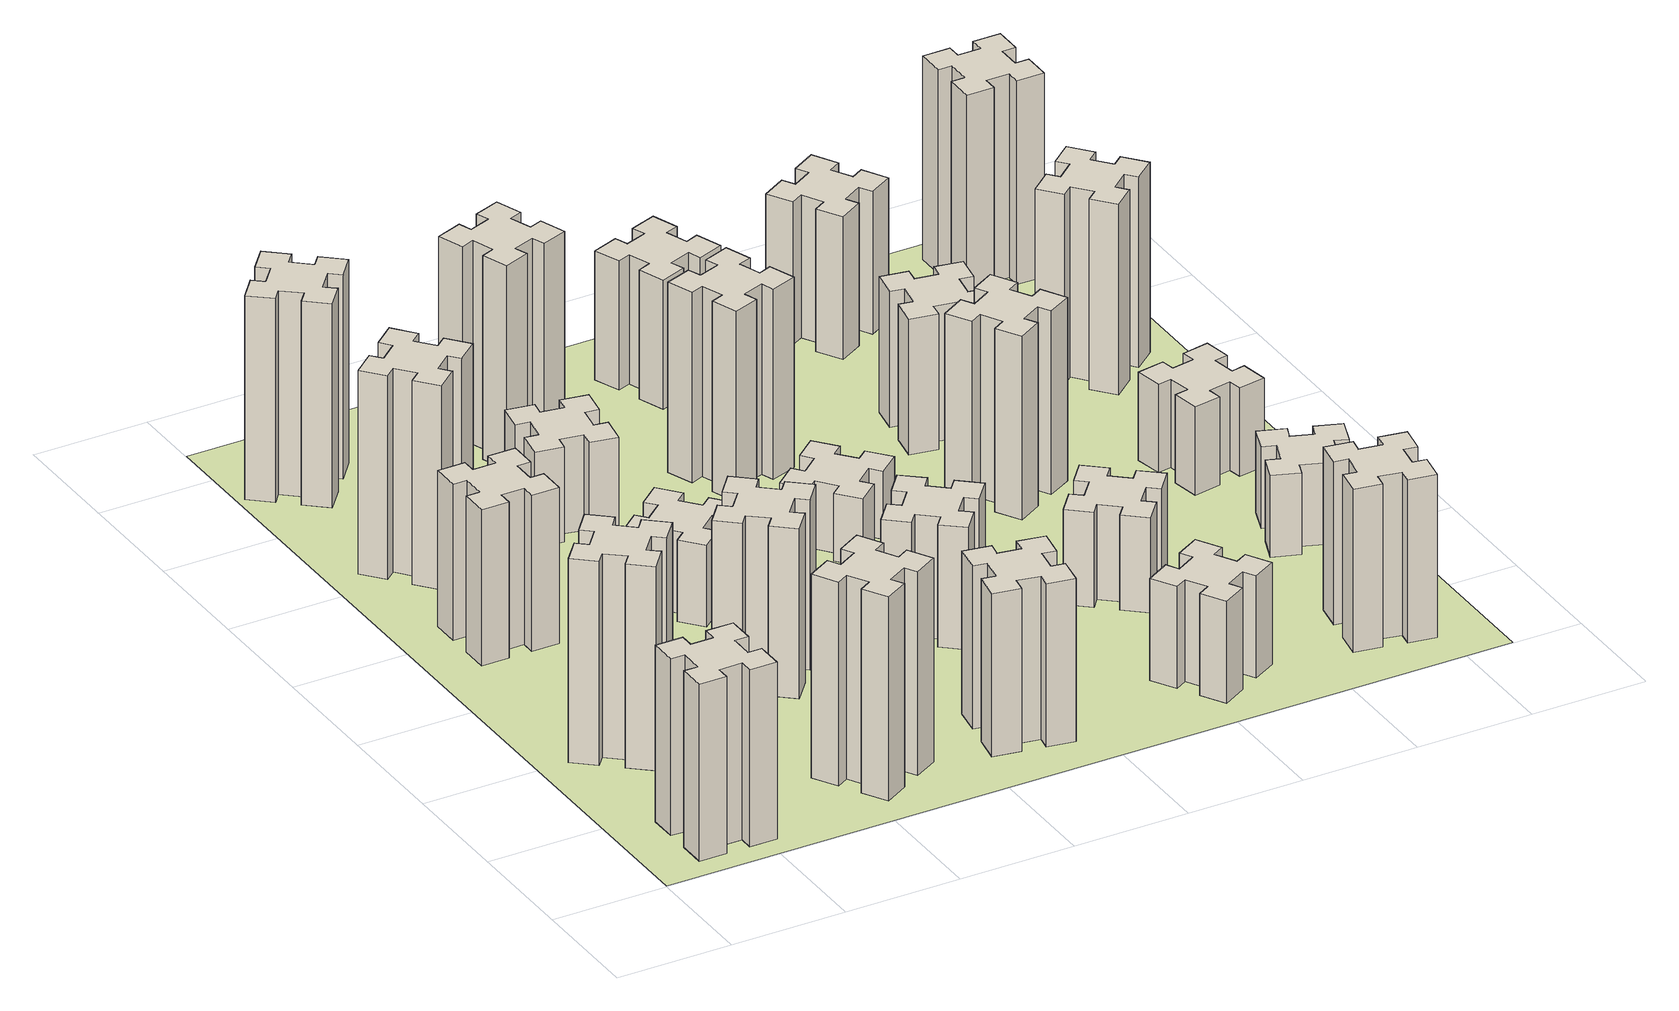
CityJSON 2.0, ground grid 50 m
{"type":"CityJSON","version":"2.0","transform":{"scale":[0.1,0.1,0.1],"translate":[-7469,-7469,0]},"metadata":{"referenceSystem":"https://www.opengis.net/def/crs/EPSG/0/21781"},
"CityObjects":{
"building1":{"type":"Building","attributes":{"class":"1000","function":"1000","usage":"1000","yearOfConstruction":2016,"roofType":"1000","measuredHeight":78,"storeysAboveGround":30,"storeysBelowGround":0},"geometry":[{"type":"Solid","lod":"1","boundaries":[[[[0,1,2,3,4,5,6,7,8,9,10,11,12,13,14,15,16,17,18,19]],[[17,16,20,21]],[[16,15,22,20]],[[15,14,23,22]],[[14,13,24,23]],[[13,12,25,24]],[[12,11,26,25]],[[11,10,27,26]],[[10,9,28,27]],[[9,8,29,28]],[[8,7,30,29]],[[7,6,31,30]],[[6,5,32,31]],[[5,4,33,32]],[[4,3,34,33]],[[3,2,35,34]],[[2,1,36,35]],[[1,0,37,36]],[[0,19,38,37]],[[19,18,39,38]],[[18,17,21,39]],[[24,25,26,27,28,29,30,31,32,33,34,35,36,37,38,39,21,20,22,23]]]]}]},
"building2":{"type":"Building","attributes":{"class":"1000","function":"1000","usage":"1000","yearOfConstruction":2016,"roofType":"1000","measuredHeight":90,"storeysAboveGround":30,"storeysBelowGround":0},"geometry":[{"type":"Solid","lod":"1","boundaries":[[[[40,41,42,43,44,45,46,47,48,49,50,51,52,53,54,55,56,57,58,59]],[[57,56,60,61]],[[56,55,62,60]],[[55,54,63,62]],[[54,53,64,63]],[[53,52,65,64]],[[52,51,66,65]],[[51,50,67,66]],[[50,49,68,67]],[[49,48,69,68]],[[48,47,70,69]],[[47,46,71,70]],[[46,45,72,71]],[[45,44,73,72]],[[44,43,74,73]],[[43,42,75,74]],[[42,41,76,75]],[[41,40,77,76]],[[40,59,78,77]],[[59,58,79,78]],[[58,57,61,79]],[[64,65,66,67,68,69,70,71,72,73,74,75,76,77,78,79,61,60,62,63]]]]}]},
"building3":{"type":"Building","attributes":{"class":"1000","function":"1000","usage":"1000","yearOfConstruction":2016,"roofType":"1000","measuredHeight":69,"storeysAboveGround":30,"storeysBelowGround":0},"geometry":[{"type":"Solid","lod":"1","boundaries":[[[[80,81,82,83,84,85,86,87,88,89,90,91,92,93,94,95,96,97,98,99]],[[97,96,100,101]],[[96,95,102,100]],[[95,94,103,102]],[[94,93,104,103]],[[93,92,105,104]],[[92,91,106,105]],[[91,90,107,106]],[[90,89,108,107]],[[89,88,109,108]],[[88,87,110,109]],[[87,86,111,110]],[[86,85,112,111]],[[85,84,113,112]],[[84,83,114,113]],[[83,82,115,114]],[[82,81,116,115]],[[81,80,117,116]],[[80,99,118,117]],[[99,98,119,118]],[[98,97,101,119]],[[104,105,106,107,108,109,110,111,112,113,114,115,116,117,118,119,101,100,102,103]]]]}]},
"building4":{"type":"Building","attributes":{"class":"1000","function":"1000","usage":"1000","yearOfConstruction":2016,"roofType":"1000","measuredHeight":90,"storeysAboveGround":30,"storeysBelowGround":0},"geometry":[{"type":"Solid","lod":"1","boundaries":[[[[120,121,122,123,124,125,126,127,128,129,130,131,132,133,134,135,136,137,138,139]],[[137,136,140,141]],[[136,135,142,140]],[[135,134,143,142]],[[134,133,144,143]],[[133,132,145,144]],[[132,131,146,145]],[[131,130,147,146]],[[130,129,148,147]],[[129,128,149,148]],[[128,127,150,149]],[[127,126,151,150]],[[126,125,152,151]],[[125,124,153,152]],[[124,123,154,153]],[[123,122,155,154]],[[122,121,156,155]],[[121,120,157,156]],[[120,139,158,157]],[[139,138,159,158]],[[138,137,141,159]],[[144,145,146,147,148,149,150,151,152,153,154,155,156,157,158,159,141,140,142,143]]]]}]},
"building5":{"type":"Building","attributes":{"class":"1000","function":"1000","usage":"1000","yearOfConstruction":2016,"roofType":"1000","measuredHeight":90,"storeysAboveGround":30,"storeysBelowGround":0},"geometry":[{"type":"Solid","lod":"1","boundaries":[[[[160,161,162,163,164,165,166,167,168,169,170,171,172,173,174,175,176,177,178,179]],[[177,176,180,181]],[[176,175,182,180]],[[175,174,183,182]],[[174,173,184,183]],[[173,172,185,184]],[[172,171,186,185]],[[171,170,187,186]],[[170,169,188,187]],[[169,168,189,188]],[[168,167,190,189]],[[167,166,191,190]],[[166,165,192,191]],[[165,164,193,192]],[[164,163,194,193]],[[163,162,195,194]],[[162,161,196,195]],[[161,160,197,196]],[[160,179,198,197]],[[179,178,199,198]],[[178,177,181,199]],[[184,185,186,187,188,189,190,191,192,193,194,195,196,197,198,199,181,180,182,183]]]]}]},
"building6":{"type":"Building","attributes":{"class":"1000","function":"1000","usage":"1000","yearOfConstruction":2016,"roofType":"1000","measuredHeight":90,"storeysAboveGround":30,"storeysBelowGround":0},"geometry":[{"type":"Solid","lod":"1","boundaries":[[[[200,201,202,203,204,205,206,207,208,209,210,211,212,213,214,215,216,217,218,219]],[[217,216,220,221]],[[216,215,222,220]],[[215,214,223,222]],[[214,213,224,223]],[[213,212,225,224]],[[212,211,226,225]],[[211,210,227,226]],[[210,209,228,227]],[[209,208,229,228]],[[208,207,230,229]],[[207,206,231,230]],[[206,205,232,231]],[[205,204,233,232]],[[204,203,234,233]],[[203,202,235,234]],[[202,201,236,235]],[[201,200,237,236]],[[200,219,238,237]],[[219,218,239,238]],[[218,217,221,239]],[[224,225,226,227,228,229,230,231,232,233,234,235,236,237,238,239,221,220,222,223]]]]}]},
"building7":{"type":"Building","attributes":{"class":"1000","function":"1000","usage":"1000","yearOfConstruction":2016,"roofType":"1000","measuredHeight":75,"storeysAboveGround":30,"storeysBelowGround":0},"geometry":[{"type":"Solid","lod":"1","boundaries":[[[[240,241,242,243,244,245,246,247,248,249,250,251,252,253,254,255,256,257,258,259]],[[257,256,260,261]],[[256,255,262,260]],[[255,254,263,262]],[[254,253,264,263]],[[253,252,265,264]],[[252,251,266,265]],[[251,250,267,266]],[[250,249,268,267]],[[249,248,269,268]],[[248,247,270,269]],[[247,246,271,270]],[[246,245,272,271]],[[245,244,273,272]],[[244,243,274,273]],[[243,242,275,274]],[[242,241,276,275]],[[241,240,277,276]],[[240,259,278,277]],[[259,258,279,278]],[[258,257,261,279]],[[264,265,266,267,268,269,270,271,272,273,274,275,276,277,278,279,261,260,262,263]]]]}]},
"building8":{"type":"Building","attributes":{"class":"1000","function":"1000","usage":"1000","yearOfConstruction":2016,"roofType":"1000","measuredHeight":36,"storeysAboveGround":30,"storeysBelowGround":0},"geometry":[{"type":"Solid","lod":"1","boundaries":[[[[280,281,282,283,284,285,286,287,288,289,290,291,292,293,294,295,296,297,298,299]],[[297,296,300,301]],[[296,295,302,300]],[[295,294,303,302]],[[294,293,304,303]],[[293,292,305,304]],[[292,291,306,305]],[[291,290,307,306]],[[290,289,308,307]],[[289,288,309,308]],[[288,287,310,309]],[[287,286,311,310]],[[286,285,312,311]],[[285,284,313,312]],[[284,283,314,313]],[[283,282,315,314]],[[282,281,316,315]],[[281,280,317,316]],[[280,299,318,317]],[[299,298,319,318]],[[298,297,301,319]],[[304,305,306,307,308,309,310,311,312,313,314,315,316,317,318,319,301,300,302,303]]]]}]},
"building9":{"type":"Building","attributes":{"class":"1000","function":"1000","usage":"1000","yearOfConstruction":2016,"roofType":"1000","measuredHeight":42,"storeysAboveGround":30,"storeysBelowGround":0},"geometry":[{"type":"Solid","lod":"1","boundaries":[[[[320,321,322,323,324,325,326,327,328,329,330,331,332,333,334,335,336,337,338,339]],[[337,336,340,341]],[[336,335,342,340]],[[335,334,343,342]],[[334,333,344,343]],[[333,332,345,344]],[[332,331,346,345]],[[331,330,347,346]],[[330,329,348,347]],[[329,328,349,348]],[[328,327,350,349]],[[327,326,351,350]],[[326,325,352,351]],[[325,324,353,352]],[[324,323,354,353]],[[323,322,355,354]],[[322,321,356,355]],[[321,320,357,356]],[[320,339,358,357]],[[339,338,359,358]],[[338,337,341,359]],[[344,345,346,347,348,349,350,351,352,353,354,355,356,357,358,359,341,340,342,343]]]]}]},
"building10":{"type":"Building","attributes":{"class":"1000","function":"1000","usage":"1000","yearOfConstruction":2016,"roofType":"1000","measuredHeight":72,"storeysAboveGround":30,"storeysBelowGround":0},"geometry":[{"type":"Solid","lod":"1","boundaries":[[[[360,361,362,363,364,365,366,367,368,369,370,371,372,373,374,375,376,377,378,379]],[[377,376,380,381]],[[376,375,382,380]],[[375,374,383,382]],[[374,373,384,383]],[[373,372,385,384]],[[372,371,386,385]],[[371,370,387,386]],[[370,369,388,387]],[[369,368,389,388]],[[368,367,390,389]],[[367,366,391,390]],[[366,365,392,391]],[[365,364,393,392]],[[364,363,394,393]],[[363,362,395,394]],[[362,361,396,395]],[[361,360,397,396]],[[360,379,398,397]],[[379,378,399,398]],[[378,377,381,399]],[[384,385,386,387,388,389,390,391,392,393,394,395,396,397,398,399,381,380,382,383]]]]}]},
"building11":{"type":"Building","attributes":{"class":"1000","function":"1000","usage":"1000","yearOfConstruction":2016,"roofType":"1000","measuredHeight":90,"storeysAboveGround":30,"storeysBelowGround":0},"geometry":[{"type":"Solid","lod":"1","boundaries":[[[[400,401,402,403,404,405,406,407,408,409,410,411,412,413,414,415,416,417,418,419]],[[417,416,420,421]],[[416,415,422,420]],[[415,414,423,422]],[[414,413,424,423]],[[413,412,425,424]],[[412,411,426,425]],[[411,410,427,426]],[[410,409,428,427]],[[409,408,429,428]],[[408,407,430,429]],[[407,406,431,430]],[[406,405,432,431]],[[405,404,433,432]],[[404,403,434,433]],[[403,402,435,434]],[[402,401,436,435]],[[401,400,437,436]],[[400,419,438,437]],[[419,418,439,438]],[[418,417,421,439]],[[424,425,426,427,428,429,430,431,432,433,434,435,436,437,438,439,421,420,422,423]]]]}]},
"building12":{"type":"Building","attributes":{"class":"1000","function":"1000","usage":"1000","yearOfConstruction":2016,"roofType":"1000","measuredHeight":54,"storeysAboveGround":30,"storeysBelowGround":0},"geometry":[{"type":"Solid","lod":"1","boundaries":[[[[440,441,442,443,444,445,446,447,448,449,450,451,452,453,454,455,456,457,458,459]],[[457,456,460,461]],[[456,455,462,460]],[[455,454,463,462]],[[454,453,464,463]],[[453,452,465,464]],[[452,451,466,465]],[[451,450,467,466]],[[450,449,468,467]],[[449,448,469,468]],[[448,447,470,469]],[[447,446,471,470]],[[446,445,472,471]],[[445,444,473,472]],[[444,443,474,473]],[[443,442,475,474]],[[442,441,476,475]],[[441,440,477,476]],[[440,459,478,477]],[[459,458,479,478]],[[458,457,461,479]],[[464,465,466,467,468,469,470,471,472,473,474,475,476,477,478,479,461,460,462,463]]]]}]},
"building13":{"type":"Building","attributes":{"class":"1000","function":"1000","usage":"1000","yearOfConstruction":2016,"roofType":"1000","measuredHeight":30,"storeysAboveGround":30,"storeysBelowGround":0},"geometry":[{"type":"Solid","lod":"1","boundaries":[[[[480,481,482,483,484,485,486,487,488,489,490,491,492,493,494,495,496,497,498,499]],[[497,496,500,501]],[[496,495,502,500]],[[495,494,503,502]],[[494,493,504,503]],[[493,492,505,504]],[[492,491,506,505]],[[491,490,507,506]],[[490,489,508,507]],[[489,488,509,508]],[[488,487,510,509]],[[487,486,511,510]],[[486,485,512,511]],[[485,484,513,512]],[[484,483,514,513]],[[483,482,515,514]],[[482,481,516,515]],[[481,480,517,516]],[[480,499,518,517]],[[499,498,519,518]],[[498,497,501,519]],[[504,505,506,507,508,509,510,511,512,513,514,515,516,517,518,519,501,500,502,503]]]]}]},
"building14":{"type":"Building","attributes":{"class":"1000","function":"1000","usage":"1000","yearOfConstruction":2016,"roofType":"1000","measuredHeight":84,"storeysAboveGround":30,"storeysBelowGround":0},"geometry":[{"type":"Solid","lod":"1","boundaries":[[[[520,521,522,523,524,525,526,527,528,529,530,531,532,533,534,535,536,537,538,539]],[[537,536,540,541]],[[536,535,542,540]],[[535,534,543,542]],[[534,533,544,543]],[[533,532,545,544]],[[532,531,546,545]],[[531,530,547,546]],[[530,529,548,547]],[[529,528,549,548]],[[528,527,550,549]],[[527,526,551,550]],[[526,525,552,551]],[[525,524,553,552]],[[524,523,554,553]],[[523,522,555,554]],[[522,521,556,555]],[[521,520,557,556]],[[520,539,558,557]],[[539,538,559,558]],[[538,537,541,559]],[[544,545,546,547,548,549,550,551,552,553,554,555,556,557,558,559,541,540,542,543]]]]}]},
"building15":{"type":"Building","attributes":{"class":"1000","function":"1000","usage":"1000","yearOfConstruction":2016,"roofType":"1000","measuredHeight":45,"storeysAboveGround":30,"storeysBelowGround":0},"geometry":[{"type":"Solid","lod":"1","boundaries":[[[[560,561,562,563,564,565,566,567,568,569,570,571,572,573,574,575,576,577,578,579]],[[577,576,580,581]],[[576,575,582,580]],[[575,574,583,582]],[[574,573,584,583]],[[573,572,585,584]],[[572,571,586,585]],[[571,570,587,586]],[[570,569,588,587]],[[569,568,589,588]],[[568,567,590,589]],[[567,566,591,590]],[[566,565,592,591]],[[565,564,593,592]],[[564,563,594,593]],[[563,562,595,594]],[[562,561,596,595]],[[561,560,597,596]],[[560,579,598,597]],[[579,578,599,598]],[[578,577,581,599]],[[584,585,586,587,588,589,590,591,592,593,594,595,596,597,598,599,581,580,582,583]]]]}]},
"building16":{"type":"Building","attributes":{"class":"1000","function":"1000","usage":"1000","yearOfConstruction":2016,"roofType":"1000","measuredHeight":57,"storeysAboveGround":30,"storeysBelowGround":0},"geometry":[{"type":"Solid","lod":"1","boundaries":[[[[600,601,602,603,604,605,606,607,608,609,610,611,612,613,614,615,616,617,618,619]],[[617,616,620,621]],[[616,615,622,620]],[[615,614,623,622]],[[614,613,624,623]],[[613,612,625,624]],[[612,611,626,625]],[[611,610,627,626]],[[610,609,628,627]],[[609,608,629,628]],[[608,607,630,629]],[[607,606,631,630]],[[606,605,632,631]],[[605,604,633,632]],[[604,603,634,633]],[[603,602,635,634]],[[602,601,636,635]],[[601,600,637,636]],[[600,619,638,637]],[[619,618,639,638]],[[618,617,621,639]],[[624,625,626,627,628,629,630,631,632,633,634,635,636,637,638,639,621,620,622,623]]]]}]},
"building17":{"type":"Building","attributes":{"class":"1000","function":"1000","usage":"1000","yearOfConstruction":2016,"roofType":"1000","measuredHeight":42,"storeysAboveGround":30,"storeysBelowGround":0},"geometry":[{"type":"Solid","lod":"1","boundaries":[[[[640,641,642,643,644,645,646,647,648,649,650,651,652,653,654,655,656,657,658,659]],[[657,656,660,661]],[[656,655,662,660]],[[655,654,663,662]],[[654,653,664,663]],[[653,652,665,664]],[[652,651,666,665]],[[651,650,667,666]],[[650,649,668,667]],[[649,648,669,668]],[[648,647,670,669]],[[647,646,671,670]],[[646,645,672,671]],[[645,644,673,672]],[[644,643,674,673]],[[643,642,675,674]],[[642,641,676,675]],[[641,640,677,676]],[[640,659,678,677]],[[659,658,679,678]],[[658,657,661,679]],[[664,665,666,667,668,669,670,671,672,673,674,675,676,677,678,679,661,660,662,663]]]]}]},
"building18":{"type":"Building","attributes":{"class":"1000","function":"1000","usage":"1000","yearOfConstruction":2016,"roofType":"1000","measuredHeight":81,"storeysAboveGround":30,"storeysBelowGround":0},"geometry":[{"type":"Solid","lod":"1","boundaries":[[[[680,681,682,683,684,685,686,687,688,689,690,691,692,693,694,695,696,697,698,699]],[[697,696,700,701]],[[696,695,702,700]],[[695,694,703,702]],[[694,693,704,703]],[[693,692,705,704]],[[692,691,706,705]],[[691,690,707,706]],[[690,689,708,707]],[[689,688,709,708]],[[688,687,710,709]],[[687,686,711,710]],[[686,685,712,711]],[[685,684,713,712]],[[684,683,714,713]],[[683,682,715,714]],[[682,681,716,715]],[[681,680,717,716]],[[680,699,718,717]],[[699,698,719,718]],[[698,697,701,719]],[[704,705,706,707,708,709,710,711,712,713,714,715,716,717,718,719,701,700,702,703]]]]}]},
"building19":{"type":"Building","attributes":{"class":"1000","function":"1000","usage":"1000","yearOfConstruction":2016,"roofType":"1000","measuredHeight":60,"storeysAboveGround":30,"storeysBelowGround":0},"geometry":[{"type":"Solid","lod":"1","boundaries":[[[[720,721,722,723,724,725,726,727,728,729,730,731,732,733,734,735,736,737,738,739]],[[737,736,740,741]],[[736,735,742,740]],[[735,734,743,742]],[[734,733,744,743]],[[733,732,745,744]],[[732,731,746,745]],[[731,730,747,746]],[[730,729,748,747]],[[729,728,749,748]],[[728,727,750,749]],[[727,726,751,750]],[[726,725,752,751]],[[725,724,753,752]],[[724,723,754,753]],[[723,722,755,754]],[[722,721,756,755]],[[721,720,757,756]],[[720,739,758,757]],[[739,738,759,758]],[[738,737,741,759]],[[744,745,746,747,748,749,750,751,752,753,754,755,756,757,758,759,741,740,742,743]]]]}]},
"building20":{"type":"Building","attributes":{"class":"1000","function":"1000","usage":"1000","yearOfConstruction":2016,"roofType":"1000","measuredHeight":72,"storeysAboveGround":30,"storeysBelowGround":0},"geometry":[{"type":"Solid","lod":"1","boundaries":[[[[760,761,762,763,764,765,766,767,768,769,770,771,772,773,774,775,776,777,778,779]],[[777,776,780,781]],[[776,775,782,780]],[[775,774,783,782]],[[774,773,784,783]],[[773,772,785,784]],[[772,771,786,785]],[[771,770,787,786]],[[770,769,788,787]],[[769,768,789,788]],[[768,767,790,789]],[[767,766,791,790]],[[766,765,792,791]],[[765,764,793,792]],[[764,763,794,793]],[[763,762,795,794]],[[762,761,796,795]],[[761,760,797,796]],[[760,779,798,797]],[[779,778,799,798]],[[778,777,781,799]],[[784,785,786,787,788,789,790,791,792,793,794,795,796,797,798,799,781,780,782,783]]]]}]},
"building21":{"type":"Building","attributes":{"class":"1000","function":"1000","usage":"1000","yearOfConstruction":2016,"roofType":"1000","measuredHeight":63,"storeysAboveGround":30,"storeysBelowGround":0},"geometry":[{"type":"Solid","lod":"1","boundaries":[[[[800,801,802,803,804,805,806,807,808,809,810,811,812,813,814,815,816,817,818,819]],[[817,816,820,821]],[[816,815,822,820]],[[815,814,823,822]],[[814,813,824,823]],[[813,812,825,824]],[[812,811,826,825]],[[811,810,827,826]],[[810,809,828,827]],[[809,808,829,828]],[[808,807,830,829]],[[807,806,831,830]],[[806,805,832,831]],[[805,804,833,832]],[[804,803,834,833]],[[803,802,835,834]],[[802,801,836,835]],[[801,800,837,836]],[[800,819,838,837]],[[819,818,839,838]],[[818,817,821,839]],[[824,825,826,827,828,829,830,831,832,833,834,835,836,837,838,839,821,820,822,823]]]]}]},
"building22":{"type":"Building","attributes":{"class":"1000","function":"1000","usage":"1000","yearOfConstruction":2016,"roofType":"1000","measuredHeight":36,"storeysAboveGround":30,"storeysBelowGround":0},"geometry":[{"type":"Solid","lod":"1","boundaries":[[[[840,841,842,843,844,845,846,847,848,849,850,851,852,853,854,855,856,857,858,859]],[[857,856,860,861]],[[856,855,862,860]],[[855,854,863,862]],[[854,853,864,863]],[[853,852,865,864]],[[852,851,866,865]],[[851,850,867,866]],[[850,849,868,867]],[[849,848,869,868]],[[848,847,870,869]],[[847,846,871,870]],[[846,845,872,871]],[[845,844,873,872]],[[844,843,874,873]],[[843,842,875,874]],[[842,841,876,875]],[[841,840,877,876]],[[840,859,878,877]],[[859,858,879,878]],[[858,857,861,879]],[[864,865,866,867,868,869,870,871,872,873,874,875,876,877,878,879,861,860,862,863]]]]}]},
"building23":{"type":"Building","attributes":{"class":"1000","function":"1000","usage":"1000","yearOfConstruction":2016,"roofType":"1000","measuredHeight":39,"storeysAboveGround":30,"storeysBelowGround":0},"geometry":[{"type":"Solid","lod":"1","boundaries":[[[[880,881,882,883,884,885,886,887,888,889,890,891,892,893,894,895,896,897,898,899]],[[897,896,900,901]],[[896,895,902,900]],[[895,894,903,902]],[[894,893,904,903]],[[893,892,905,904]],[[892,891,906,905]],[[891,890,907,906]],[[890,889,908,907]],[[889,888,909,908]],[[888,887,910,909]],[[887,886,911,910]],[[886,885,912,911]],[[885,884,913,912]],[[884,883,914,913]],[[883,882,915,914]],[[882,881,916,915]],[[881,880,917,916]],[[880,899,918,917]],[[899,898,919,918]],[[898,897,901,919]],[[904,905,906,907,908,909,910,911,912,913,914,915,916,917,918,919,901,900,902,903]]]]}]},
"building24":{"type":"Building","attributes":{"class":"1000","function":"1000","usage":"1000","yearOfConstruction":2016,"roofType":"1000","measuredHeight":84,"storeysAboveGround":30,"storeysBelowGround":0},"geometry":[{"type":"Solid","lod":"1","boundaries":[[[[920,921,922,923,924,925,926,927,928,929,930,931,932,933,934,935,936,937,938,939]],[[937,936,940,941]],[[936,935,942,940]],[[935,934,943,942]],[[934,933,944,943]],[[933,932,945,944]],[[932,931,946,945]],[[931,930,947,946]],[[930,929,948,947]],[[929,928,949,948]],[[928,927,950,949]],[[927,926,951,950]],[[926,925,952,951]],[[925,924,953,952]],[[924,923,954,953]],[[923,922,955,954]],[[922,921,956,955]],[[921,920,957,956]],[[920,939,958,957]],[[939,938,959,958]],[[938,937,941,959]],[[944,945,946,947,948,949,950,951,952,953,954,955,956,957,958,959,941,940,942,943]]]]}]},
"building25":{"type":"Building","attributes":{"class":"1000","function":"1000","usage":"1000","yearOfConstruction":2016,"roofType":"1000","measuredHeight":90,"storeysAboveGround":30,"storeysBelowGround":0},"geometry":[{"type":"Solid","lod":"1","boundaries":[[[[960,961,962,963,964,965,966,967,968,969,970,971,972,973,974,975,976,977,978,979]],[[977,976,980,981]],[[976,975,982,980]],[[975,974,983,982]],[[974,973,984,983]],[[973,972,985,984]],[[972,971,986,985]],[[971,970,987,986]],[[970,969,988,987]],[[969,968,989,988]],[[968,967,990,989]],[[967,966,991,990]],[[966,965,992,991]],[[965,964,993,992]],[[964,963,994,993]],[[963,962,995,994]],[[962,961,996,995]],[[961,960,997,996]],[[960,979,998,997]],[[979,978,999,998]],[[978,977,981,999]],[[984,985,986,987,988,989,990,991,992,993,994,995,996,997,998,999,981,980,982,983]]]]}]},
"landuse1":{"type":"LandUse","attributes":{"name":"plot1","function":"1010"},"geometry":[{"type":"MultiSurface","lod":"1","boundaries":[[[1000,1001,1002,1003]]]}]}
},
"vertices":[
[265,325,0],[265,225,0],[205,225,0],[205,105,0],[325,105,0],[325,165,0],[425,165,0],[425,105,0],[545,105,0],[545,225,0],[485,225,0],[485,325,0],[545,325,0],[545,445,0],[425,445,0],[425,385,0],[325,385,0],[325,445,0],[205,445,0],[205,325,0],[325,385,780],[325,445,780],[425,385,780],[425,445,780],[545,445,780],[545,325,780],[485,325,780],[485,225,780],[545,225,780],[545,105,780],[425,105,780],[425,165,780],[325,165,780],[325,105,780],[205,105,780],[205,225,780],[265,225,780],[265,325,780],[205,325,780],[205,445,780],
[484,1067,0],[408,1132,0],[446,1178,0],[354,1255,0],[277,1163,0],[323,1124,0],[259,1048,0],[213,1086,0],[136,994,0],[228,917,0],[266,963,0],[343,899,0],[304,853,0],[396,776,0],[473,868,0],[427,906,0],[492,983,0],[538,944,0],[615,1036,0],[523,1113,0],[492,983,900],[538,944,900],[427,906,900],[473,868,900],[396,776,900],[304,853,900],[343,899,900],[266,963,900],[228,917,900],[136,994,900],[213,1086,900],[259,1048,900],[323,1124,900],[277,1163,900],[354,1255,900],[446,1178,900],[408,1132,900],[484,1067,900],[523,1113,900],[615,1036,900],
[425,2065,0],[325,2065,0],[325,2125,0],[205,2125,0],[205,2005,0],[265,2005,0],[265,1905,0],[205,1905,0],[205,1785,0],[325,1785,0],[325,1845,0],[425,1845,0],[425,1785,0],[545,1785,0],[545,1905,0],[485,1905,0],[485,2005,0],[545,2005,0],[545,2125,0],[425,2125,0],[485,2005,690],[545,2005,690],[485,1905,690],[545,1905,690],[545,1785,690],[425,1785,690],[425,1845,690],[325,1845,690],[325,1785,690],[205,1785,690],[205,1905,690],[265,1905,690],[265,2005,690],[205,2005,690],[205,2125,690],[325,2125,690],[325,2065,690],[425,2065,690],[425,2125,690],[545,2125,690],
[492,2628,0],[427,2704,0],[473,2743,0],[396,2835,0],[304,2758,0],[343,2712,0],[266,2647,0],[228,2693,0],[136,2616,0],[213,2524,0],[259,2563,0],[323,2486,0],[277,2448,0],[354,2356,0],[446,2433,0],[408,2479,0],[484,2543,0],[523,2497,0],[615,2574,0],[538,2666,0],[484,2543,900],[523,2497,900],[408,2479,900],[446,2433,900],[354,2356,900],[277,2448,900],[323,2486,900],[259,2563,900],[213,2524,900],[136,2616,900],[228,2693,900],[266,2647,900],[343,2712,900],[304,2758,900],[396,2835,900],[473,2743,900],[427,2704,900],[492,2628,900],[538,2666,900],[615,2574,900],
[1127,255,0],[1214,305,0],[1244,253,0],[1348,313,0],[1288,417,0],[1236,387,0],[1186,474,0],[1238,504,0],[1178,608,0],[1074,548,0],[1104,496,0],[1017,446,0],[987,498,0],[883,438,0],[943,334,0],[995,364,0],[1045,277,0],[993,247,0],[1053,143,0],[1157,203,0],[1045,277,900],[993,247,900],[995,364,900],[943,334,900],[883,438,900],[987,498,900],[1017,446,900],[1104,496,900],[1074,548,900],[1178,608,900],[1238,504,900],[1186,474,900],[1236,387,900],[1288,417,900],[1348,313,900],[1244,253,900],[1214,305,900],[1127,255,900],[1157,203,900],[1053,143,900],
[384,3387,0],[308,3452,0],[346,3498,0],[254,3575,0],[177,3483,0],[223,3444,0],[159,3368,0],[113,3406,0],[36,3314,0],[128,3237,0],[166,3283,0],[243,3219,0],[204,3173,0],[296,3096,0],[373,3188,0],[327,3226,0],[392,3303,0],[438,3264,0],[515,3356,0],[423,3433,0],[392,3303,900],[438,3264,900],[327,3226,900],[373,3188,900],[296,3096,900],[204,3173,900],[243,3219,900],[166,3283,900],[128,3237,900],[36,3314,900],[113,3406,900],[159,3368,900],[223,3444,900],[177,3483,900],[254,3575,900],[346,3498,900],[308,3452,900],[384,3387,900],[423,3433,900],[515,3356,900],
[1224,1267,0],[1148,1332,0],[1186,1378,0],[1094,1455,0],[1017,1363,0],[1063,1324,0],[999,1248,0],[953,1286,0],[876,1194,0],[968,1117,0],[1006,1163,0],[1083,1099,0],[1044,1053,0],[1136,976,0],[1213,1068,0],[1167,1106,0],[1232,1183,0],[1278,1144,0],[1355,1236,0],[1263,1313,0],[1232,1183,750],[1278,1144,750],[1167,1106,750],[1213,1068,750],[1136,976,750],[1044,1053,750],[1083,1099,750],[1006,1163,750],[968,1117,750],[876,1194,750],[953,1286,750],[999,1248,750],[1063,1324,750],[1017,1363,750],[1094,1455,750],[1186,1378,750],[1148,1332,750],[1224,1267,750],[1263,1313,750],[1355,1236,750],
[1083,1972,0],[1006,1907,0],[968,1953,0],[876,1876,0],[953,1784,0],[999,1823,0],[1063,1746,0],[1017,1708,0],[1094,1616,0],[1186,1693,0],[1148,1739,0],[1224,1803,0],[1263,1757,0],[1355,1834,0],[1278,1926,0],[1232,1888,0],[1167,1964,0],[1213,2003,0],[1136,2095,0],[1044,2018,0],[1167,1964,360],[1213,2003,360],[1232,1888,360],[1278,1926,360],[1355,1834,360],[1263,1757,360],[1224,1803,360],[1148,1739,360],[1186,1693,360],[1094,1616,360],[1017,1708,360],[1063,1746,360],[999,1823,360],[953,1784,360],[876,1876,360],[968,1953,360],[1006,1907,360],[1083,1972,360],[1044,2018,360],[1136,2095,360],
[1115,2527,0],[1132,2625,0],[1191,2615,0],[1212,2733,0],[1094,2754,0],[1084,2695,0],[985,2712,0],[996,2771,0],[877,2792,0],[857,2674,0],[916,2664,0],[898,2565,0],[839,2576,0],[818,2457,0],[937,2437,0],[947,2496,0],[1045,2478,0],[1035,2419,0],[1153,2398,0],[1174,2517,0],[1045,2478,420],[1035,2419,420],[947,2496,420],[937,2437,420],[818,2457,420],[839,2576,420],[898,2565,420],[916,2664,420],[857,2674,420],[877,2792,420],[996,2771,420],[985,2712,420],[1084,2695,420],[1094,2754,420],[1212,2733,420],[1191,2615,420],[1132,2625,420],[1115,2527,420],[1174,2517,420],[1153,2398,420],
[1855,307,0],[1872,405,0],[1931,395,0],[1952,513,0],[1834,534,0],[1824,475,0],[1725,492,0],[1736,551,0],[1617,572,0],[1597,454,0],[1656,444,0],[1638,345,0],[1579,356,0],[1558,237,0],[1677,217,0],[1687,276,0],[1785,258,0],[1775,199,0],[1893,178,0],[1914,297,0],[1785,258,720],[1775,199,720],[1687,276,720],[1677,217,720],[1558,237,720],[1579,356,720],[1638,345,720],[1656,444,720],[1597,454,720],[1617,572,720],[1736,551,720],[1725,492,720],[1824,475,720],[1834,534,720],[1952,513,720],[1931,395,720],[1872,405,720],[1855,307,720],[1914,297,720],[1893,178,720],
[1125,3356,0],[1031,3322,0],[1010,3378,0],[897,3337,0],[939,3224,0],[995,3245,0],[1029,3151,0],[973,3130,0],[1014,3017,0],[1127,3059,0],[1106,3115,0],[1200,3149,0],[1220,3093,0],[1333,3134,0],[1292,3247,0],[1236,3226,0],[1202,3320,0],[1258,3340,0],[1217,3453,0],[1104,3412,0],[1202,3320,900],[1258,3340,900],[1236,3226,900],[1292,3247,900],[1333,3134,900],[1220,3093,900],[1200,3149,900],[1106,3115,900],[1127,3059,900],[1014,3017,900],[973,3130,900],[1029,3151,900],[995,3245,900],[939,3224,900],[897,3337,900],[1010,3378,900],[1031,3322,900],[1125,3356,900],[1104,3412,900],[1217,3453,900],
[1746,1163,0],[1823,1099,0],[1784,1053,0],[1876,976,0],[1953,1068,0],[1907,1106,0],[1972,1183,0],[2018,1144,0],[2095,1236,0],[2003,1313,0],[1964,1267,0],[1888,1332,0],[1926,1378,0],[1834,1455,0],[1757,1363,0],[1803,1324,0],[1739,1248,0],[1693,1286,0],[1616,1194,0],[1708,1117,0],[1739,1248,540],[1693,1286,540],[1803,1324,540],[1757,1363,540],[1834,1455,540],[1926,1378,540],[1888,1332,540],[1964,1267,540],[2003,1313,540],[2095,1236,540],[2018,1144,540],[1972,1183,540],[1907,1106,540],[1953,1068,540],[1876,976,540],[1784,1053,540],[1823,1099,540],[1746,1163,540],[1708,1117,540],[1616,1194,540],
[1972,1988,0],[1907,2064,0],[1953,2103,0],[1876,2195,0],[1784,2118,0],[1823,2072,0],[1746,2007,0],[1708,2053,0],[1616,1976,0],[1693,1884,0],[1739,1923,0],[1803,1846,0],[1757,1808,0],[1834,1716,0],[1926,1793,0],[1888,1839,0],[1964,1903,0],[2003,1857,0],[2095,1934,0],[2018,2026,0],[1964,1903,300],[2003,1857,300],[1888,1839,300],[1926,1793,300],[1834,1716,300],[1757,1808,300],[1803,1846,300],[1739,1923,300],[1693,1884,300],[1616,1976,300],[1708,2053,300],[1746,2007,300],[1823,2072,300],[1784,2118,300],[1876,2195,300],[1953,2103,300],[1907,2064,300],[1972,1988,300],[2018,2026,300],[2095,1934,300],
[1876,2586,0],[1842,2680,0],[1898,2700,0],[1857,2813,0],[1744,2772,0],[1765,2716,0],[1671,2682,0],[1650,2738,0],[1537,2697,0],[1579,2584,0],[1635,2605,0],[1669,2511,0],[1613,2490,0],[1654,2377,0],[1767,2419,0],[1746,2475,0],[1840,2509,0],[1860,2453,0],[1973,2494,0],[1932,2607,0],[1840,2509,840],[1860,2453,840],[1746,2475,840],[1767,2419,840],[1654,2377,840],[1613,2490,840],[1669,2511,840],[1635,2605,840],[1579,2584,840],[1537,2697,840],[1650,2738,840],[1671,2682,840],[1765,2716,840],[1744,2772,840],[1857,2813,840],[1898,2700,840],[1842,2680,840],[1876,2586,840],[1932,2607,840],[1973,2494,840],
[2475,364,0],[2525,277,0],[2473,247,0],[2533,143,0],[2637,203,0],[2607,255,0],[2694,305,0],[2724,253,0],[2828,313,0],[2768,417,0],[2716,387,0],[2666,474,0],[2718,504,0],[2658,608,0],[2554,548,0],[2584,496,0],[2497,446,0],[2467,498,0],[2363,438,0],[2423,334,0],[2497,446,450],[2467,498,450],[2584,496,450],[2554,548,450],[2658,608,450],[2718,504,450],[2666,474,450],[2716,387,450],[2768,417,450],[2828,313,450],[2724,253,450],[2694,305,450],[2607,255,450],[2637,203,450],[2533,143,450],[2473,247,450],[2525,277,450],[2475,364,450],[2423,334,450],[2363,438,450],
[1846,3215,0],[1940,3249,0],[1960,3193,0],[2073,3234,0],[2032,3347,0],[1976,3326,0],[1942,3420,0],[1998,3440,0],[1957,3553,0],[1844,3512,0],[1865,3456,0],[1771,3422,0],[1750,3478,0],[1637,3437,0],[1679,3324,0],[1735,3345,0],[1769,3251,0],[1713,3230,0],[1754,3117,0],[1867,3159,0],[1769,3251,570],[1713,3230,570],[1735,3345,570],[1679,3324,570],[1637,3437,570],[1750,3478,570],[1771,3422,570],[1865,3456,570],[1844,3512,570],[1957,3553,570],[1998,3440,570],[1942,3420,570],[1976,3326,570],[2032,3347,570],[2073,3234,570],[1960,3193,570],[1940,3249,570],[1846,3215,570],[1867,3159,570],[1754,3117,570],
[2647,1006,0],[2712,1083,0],[2758,1044,0],[2835,1136,0],[2743,1213,0],[2704,1167,0],[2628,1232,0],[2666,1278,0],[2574,1355,0],[2497,1263,0],[2543,1224,0],[2479,1148,0],[2433,1186,0],[2356,1094,0],[2448,1017,0],[2486,1063,0],[2563,999,0],[2524,953,0],[2616,876,0],[2693,968,0],[2563,999,420],[2524,953,420],[2486,1063,420],[2448,1017,420],[2356,1094,420],[2433,1186,420],[2479,1148,420],[2543,1224,420],[2497,1263,420],[2574,1355,420],[2666,1278,420],[2628,1232,420],[2704,1167,420],[2743,1213,420],[2835,1136,420],[2758,1044,420],[2712,1083,420],[2647,1006,420],[2693,968,420],[2616,876,420],
[2716,1967,0],[2666,2054,0],[2718,2084,0],[2658,2188,0],[2554,2128,0],[2584,2076,0],[2497,2026,0],[2467,2078,0],[2363,2018,0],[2423,1914,0],[2475,1944,0],[2525,1857,0],[2473,1827,0],[2533,1723,0],[2637,1783,0],[2607,1835,0],[2694,1885,0],[2724,1833,0],[2828,1893,0],[2768,1997,0],[2694,1885,810],[2724,1833,810],[2607,1835,810],[2637,1783,810],[2533,1723,810],[2473,1827,810],[2525,1857,810],[2475,1944,810],[2423,1914,810],[2363,2018,810],[2467,2078,810],[2497,2026,810],[2584,2076,810],[2554,2128,810],[2658,2188,810],[2718,2084,810],[2666,2054,810],[2716,1967,810],[2768,1997,810],[2828,1893,810],
[2496,2564,0],[2478,2465,0],[2419,2476,0],[2398,2357,0],[2517,2337,0],[2527,2396,0],[2625,2378,0],[2615,2319,0],[2733,2298,0],[2754,2417,0],[2695,2427,0],[2712,2525,0],[2771,2515,0],[2792,2633,0],[2674,2654,0],[2664,2595,0],[2565,2612,0],[2576,2671,0],[2457,2692,0],[2437,2574,0],[2565,2612,600],[2576,2671,600],[2664,2595,600],[2674,2654,600],[2792,2633,600],[2771,2515,600],[2712,2525,600],[2695,2427,600],[2754,2417,600],[2733,2298,600],[2615,2319,600],[2625,2378,600],[2527,2396,600],[2517,2337,600],[2398,2357,600],[2419,2476,600],[2478,2465,600],[2496,2564,600],[2437,2574,600],[2457,2692,600],
[3435,307,0],[3452,405,0],[3511,395,0],[3532,513,0],[3414,534,0],[3404,475,0],[3305,492,0],[3316,551,0],[3197,572,0],[3177,454,0],[3236,444,0],[3218,345,0],[3159,356,0],[3138,237,0],[3257,217,0],[3267,276,0],[3365,258,0],[3355,199,0],[3473,178,0],[3494,297,0],[3365,258,720],[3355,199,720],[3267,276,720],[3257,217,720],[3138,237,720],[3159,356,720],[3218,345,720],[3236,444,720],[3177,454,720],[3197,572,720],[3316,551,720],[3305,492,720],[3404,475,720],[3414,534,720],[3532,513,720],[3511,395,720],[3452,405,720],[3435,307,720],[3494,297,720],[3473,178,720],
[2716,3347,0],[2666,3434,0],[2718,3464,0],[2658,3568,0],[2554,3508,0],[2584,3456,0],[2497,3406,0],[2467,3458,0],[2363,3398,0],[2423,3294,0],[2475,3324,0],[2525,3237,0],[2473,3207,0],[2533,3103,0],[2637,3163,0],[2607,3215,0],[2694,3265,0],[2724,3213,0],[2828,3273,0],[2768,3377,0],[2694,3265,630],[2724,3213,630],[2607,3215,630],[2637,3163,630],[2533,3103,630],[2473,3207,630],[2525,3237,630],[2475,3324,630],[2423,3294,630],[2363,3398,630],[2467,3458,630],[2497,3406,630],[2584,3456,630],[2554,3508,630],[2658,3568,630],[2718,3464,630],[2666,3434,630],[2716,3347,630],[2768,3377,630],[2828,3273,630],
[3349,1200,0],[3315,1106,0],[3259,1127,0],[3217,1014,0],[3330,973,0],[3351,1029,0],[3445,995,0],[3424,939,0],[3537,897,0],[3578,1010,0],[3522,1031,0],[3556,1125,0],[3612,1104,0],[3653,1217,0],[3540,1258,0],[3520,1202,0],[3426,1236,0],[3447,1292,0],[3334,1333,0],[3293,1220,0],[3426,1236,360],[3447,1292,360],[3520,1202,360],[3540,1258,360],[3653,1217,360],[3612,1104,360],[3556,1125,360],[3522,1031,360],[3578,1010,360],[3537,897,360],[3424,939,360],[3445,995,360],[3351,1029,360],[3330,973,360],[3217,1014,360],[3259,1127,360],[3315,1106,360],[3349,1200,360],[3293,1220,360],[3334,1333,360],
[3365,1872,0],[3267,1855,0],[3257,1914,0],[3138,1893,0],[3159,1775,0],[3218,1785,0],[3236,1687,0],[3177,1677,0],[3197,1558,0],[3316,1579,0],[3305,1638,0],[3404,1656,0],[3414,1597,0],[3532,1617,0],[3511,1736,0],[3452,1725,0],[3435,1824,0],[3494,1834,0],[3473,1952,0],[3355,1931,0],[3435,1824,390],[3494,1834,390],[3452,1725,390],[3511,1736,390],[3532,1617,390],[3414,1597,390],[3404,1656,390],[3305,1638,390],[3316,1579,390],[3197,1558,390],[3177,1677,390],[3236,1687,390],[3218,1785,390],[3159,1775,390],[3138,1893,390],[3257,1914,390],[3267,1855,390],[3365,1872,390],[3355,1931,390],[3473,1952,390],
[3452,2628,0],[3387,2704,0],[3433,2743,0],[3356,2835,0],[3264,2758,0],[3303,2712,0],[3226,2647,0],[3188,2693,0],[3096,2616,0],[3173,2524,0],[3219,2563,0],[3283,2486,0],[3237,2448,0],[3314,2356,0],[3406,2433,0],[3368,2479,0],[3444,2543,0],[3483,2497,0],[3575,2574,0],[3498,2666,0],[3444,2543,840],[3483,2497,840],[3368,2479,840],[3406,2433,840],[3314,2356,840],[3237,2448,840],[3283,2486,840],[3219,2563,840],[3173,2524,840],[3096,2616,840],[3188,2693,840],[3226,2647,840],[3303,2712,840],[3264,2758,840],[3356,2835,840],[3433,2743,840],[3387,2704,840],[3452,2628,840],[3498,2666,840],[3575,2574,840],
[3285,3325,0],[3385,3325,0],[3385,3265,0],[3505,3265,0],[3505,3385,0],[3445,3385,0],[3445,3485,0],[3505,3485,0],[3505,3605,0],[3385,3605,0],[3385,3545,0],[3285,3545,0],[3285,3605,0],[3165,3605,0],[3165,3485,0],[3225,3485,0],[3225,3385,0],[3165,3385,0],[3165,3265,0],[3285,3265,0],[3225,3385,900],[3165,3385,900],[3225,3485,900],[3165,3485,900],[3165,3605,900],[3285,3605,900],[3285,3545,900],[3385,3545,900],[3385,3605,900],[3505,3605,900],[3505,3485,900],[3445,3485,900],[3445,3385,900],[3505,3385,900],[3505,3265,900],[3385,3265,900],[3385,3325,900],[3285,3325,900],[3285,3265,900],[3165,3265,900],
[5,3705,0],[3705,3705,0],[3705,5,0],[5,5,0]
]}
